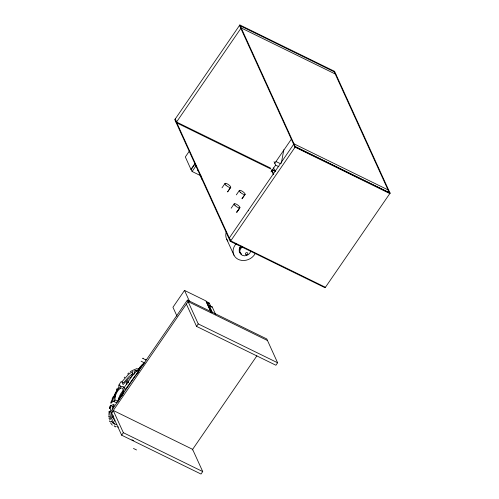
<?xml version="1.0" encoding="UTF-8"?>
<svg xmlns="http://www.w3.org/2000/svg" width="499" height="499" viewBox="0 0 499 499"><rect width="100%" height="100%" fill="white"/><g stroke="black" fill="none" stroke-linecap="round" stroke-linejoin="round"><path stroke-width="0.75" d="M108.925 415.274L109 412.835M111.788 412.798L111.739 415.455A31.138 13.199 -63.9 0 0 111.944 417.856M109.063 412.149L109.131 411.27M109.194 412.336L109.275 411.488M113.416 407.964L114.015 404.277L110.94 405.562L109.942 413.465L110.778 419.647L113.504 415.686M119.56 398.932L120.446 395.757L122.916 392.158M109.237 418.767L109.156 418.025M144.049 362.679L141.111 361.176M112.219 409.074L112.73 406.436L113.959 405.924M281.305 163.285L283.825 149.769M115.063 397.192L115.331 396.006M118.675 399.007L118.943 397.815M109.674 407.664L109.855 406.754M110.204 406.092L110.429 405.151M134.013 374.25L134.961 370.595L137.487 370.152M111.514 401.321L110.934 403.248L112.163 399.375M122.673 392.732L122.261 393.985M128.143 382.59L128.399 381.211L127.713 380.824C126.746 381.217 125.305 384.274 126.989 384.111M111.052 402.088L111.352 401.152M109.138 418.15L109.244 417.819M112.181 398.695L112.531 397.765M127.601 382.995L128.461 382.003M112.886 397.416L113.31 396.462M116.398 389.688L116.903 388.752M133.47 448.47L136.539 449.948M142.826 358.401L143.001 358.12L142.814 358.401L145.92 359.954L146.095 359.673L145.92 359.954M118.506 385.527L121.057 381.673M139.708 367.663L140.163 366.965M227.525 191.965L230.607 187.468M241.996 198.795L244.947 194.485M236.694 212.331L239.782 207.834L236.832 212.137M175.13 119.149L230.575 240.805L325.429 287.287L390.075 193.188L334.567 71.338L239.832 24.975L174.793 119.648L230.232 241.298L324.955 287.686L325.298 287.193M189.215 151.291L185.329 156.948L190.949 169.379L192.127 171.5L200.985 175.848M190.949 169.379L194.835 163.722M191.217 169.479L195.209 163.759M192.127 171.5L196.088 165.724M221.993 187.836L224.955 183.532M227.762 191.635L230.738 187.3M236.333 194.859L239.289 190.556M231.168 208.202L234.125 203.904M242.096 198.658L245.071 194.323M236.931 212L239.907 207.665M389.669 193.487L294.946 147.099L295.283 146.6L390.012 192.988L389.669 193.487L334.23 71.831L334.567 71.338M211.027 311.937L206.018 300.953L184.518 290.418L172.947 307.259L177.014 316.185M274.781 163.31L291.535 138.915M186.401 304.128L196.544 326.383L275.91 365.249L277.606 362.773L266.778 338.958L187.412 300.092L110.859 411.525L121.656 435.184L201.022 474.05L202.725 471.574L192.583 449.318L113.217 410.452L111.514 412.929M111.539 413.01L188.092 301.577L187.412 300.092M230.232 241.298L230.575 240.805M239.844 24.95L295.346 146.8L230.706 240.898L229.353 237.929L293.998 143.831L388.721 190.219M116.816 424.437L115.013 424.212L113.092 423.202A29.715 12.594 -63.9 0 1 111.589 421.424L113.922 418.025M114.882 424.081L113.385 422.297L114.938 420.039M121.656 435.184L123.359 432.708L113.217 410.452M196.544 326.383L198.246 323.907L188.104 301.652M192.221 449.955L256.898 355.812M270.969 171.899L275.623 165.157L274.045 161.695M124.207 377.799L124.744 377.088M121.825 381.891L127.993 374.949A27.788 11.776 -63.9 0 1 130.358 373.034L132.946 371.437L131.624 376.552L131.131 376.826A23.915 10.136 -63.9 0 0 128.63 378.591L123.06 384.598L121.825 381.891L123.615 382.764L128.592 376.951L133.027 373.308M143.413 363.578L145.022 362.511M140.974 366.409L132.135 375.953L124.394 387.23L125.343 389.557L134.736 376.346A132.042 114.439 -22.7 0 1 137.262 373.526M127.657 374.007L128.929 372.872M142.882 365.193L142.065 365.879A7.086 2.832 -63.3 0 0 138.192 372.659M130.214 371.861L131.412 371.006M131.923 370.676L137.1 368.518M143.263 364.944L143.631 364.75M114.265 401.177L111.807 402.206A31.063 13.167 -63.9 0 1 112.868 398.944A28.243 11.97 -63.9 0 1 114.739 394.247L119.785 384.854L120.714 386.887M115.918 426.583L116.304 426.477M208.376 305.344L212.2 306.91L215.562 314.289M211.308 307.041L212.2 306.91M117.708 427.069L118.544 426.976M137.892 368.412L138.404 368.374M114.128 425.897L114.789 426.046M114.782 426.595L115.649 426.876M275.997 161.551L280.519 163.728M275.623 165.157L278.854 166.716M272.211 169.666L275.442 171.219L272.211 169.598M131.942 439.787L133.782 440.679M334.23 71.831L239.501 25.443L294.946 147.099M335.908 74.326L241.179 27.938L176.147 122.617L270.87 168.999M295.346 146.8L390.075 193.188M270.564 168.088L176.54 122.043L175.186 119.074M206.424 301.764L209.337 303.186L210.884 306.586M188.092 301.577L267.47 340.518M198.246 323.907L277.606 362.773M134.961 370.595L136.751 371.474M110.94 405.562L112.73 406.436M111.589 421.424L113.385 422.297M123.359 432.708L202.725 471.574M112.337 425.16L110.585 422.952M273.234 167.839L275.61 170.914M123.577 387.068L123.764 387.436M114.427 401.67L114.096 400.872M271.793 169.785L273.726 174.026M271.45 170.278L273.383 174.519M226.702 239.221L234.006 255.239M212.3 312.461L207.665 302.294L206.124 301.539L211.071 312.386M208.856 305.269L212.218 312.648M184.518 290.418L189.52 301.408M109.381 419.534L109.524 420.189M108.95 416.029L108.988 416.715M109.094 416.316L109.131 417.045M202.688 180.233A10.286 8.807 -24.3 0 1 201.085 177.039M198.465 171.363A10.286 8.807 -24.3 0 1 197.398 168.88M241.223 253.922A5.664 4.847 -24.5 0 1 241.098 246.294M227.85 240.948A11.957 10.229 -24.5 0 1 226.309 231.96M255.008 253.872A11.957 10.229 -24.5 0 1 237.83 259.149A11.957 10.229 -24.5 0 1 236.351 243.574M241.373 254.091A5.508 4.709 -24.5 0 1 241.672 246.338M240.15 252.812A5.632 4.822 -24.5 0 1 239.277 251.066M239.289 249.063A5.632 4.822 -24.5 0 1 241.104 246.144M250.76 250.71A5.632 4.822 -24.5 0 1 242.227 255.288A5.632 4.822 -24.5 0 1 242.732 246.762M248.508 210.828A3.462 1.029 34.5 0 1 248.702 210.703M208.694 303.255A1.179 0.499 -63.9 0 1 209.337 303.186M114.028 401.689A31.063 13.167 -63.9 0 1 114.446 400.441M122.392 395.458A8.807 3.524 -63.3 0 0 122.024 386.351A8.845 3.537 -63.3 0 0 120.24 387.143A8.807 3.524 -63.3 0 0 114.009 398.564A8.807 3.524 -63.3 0 0 118.743 400.759M118.556 400.086A7.098 2.838 -63.3 0 1 123.615 390.355M137.1 373.807A8.82 3.53 -63.3 0 1 144.03 363.247M113.105 425.316L113.105 425.316M109.668 407.745L109.506 408.619L109.886 406.903L109.668 407.745M120.378 388.316L119.997 388.565A7.086 2.832 -63.3 0 0 114.982 399.2A7.086 2.832 -63.3 0 0 121.082 396.48A7.086 2.832 -63.3 0 0 121.432 387.923L120.378 388.316M110.192 421.823L109.892 421.387L110.192 421.823M246.363 254.839A1.26 1.079 -24.5 0 0 247.747 253.236A1.26 1.079 -24.5 0 0 245.651 253.112A1.26 1.079 -24.5 0 0 246.363 254.839M240.212 192.159A3.462 1.029 34.5 0 0 245.028 194.417A3.462 1.029 34.5 0 0 241.31 190.743A3.462 1.029 34.5 0 0 240.212 192.159M225.879 185.135A3.462 1.029 34.5 0 0 230.688 187.393A3.462 1.029 34.5 0 0 226.97 183.726A3.462 1.029 34.5 0 0 225.879 185.135M235.048 205.501A3.462 1.029 34.5 0 0 239.863 207.759A3.462 1.029 34.5 0 0 236.146 204.091A3.462 1.029 34.5 0 0 235.048 205.501"/></g></svg>
